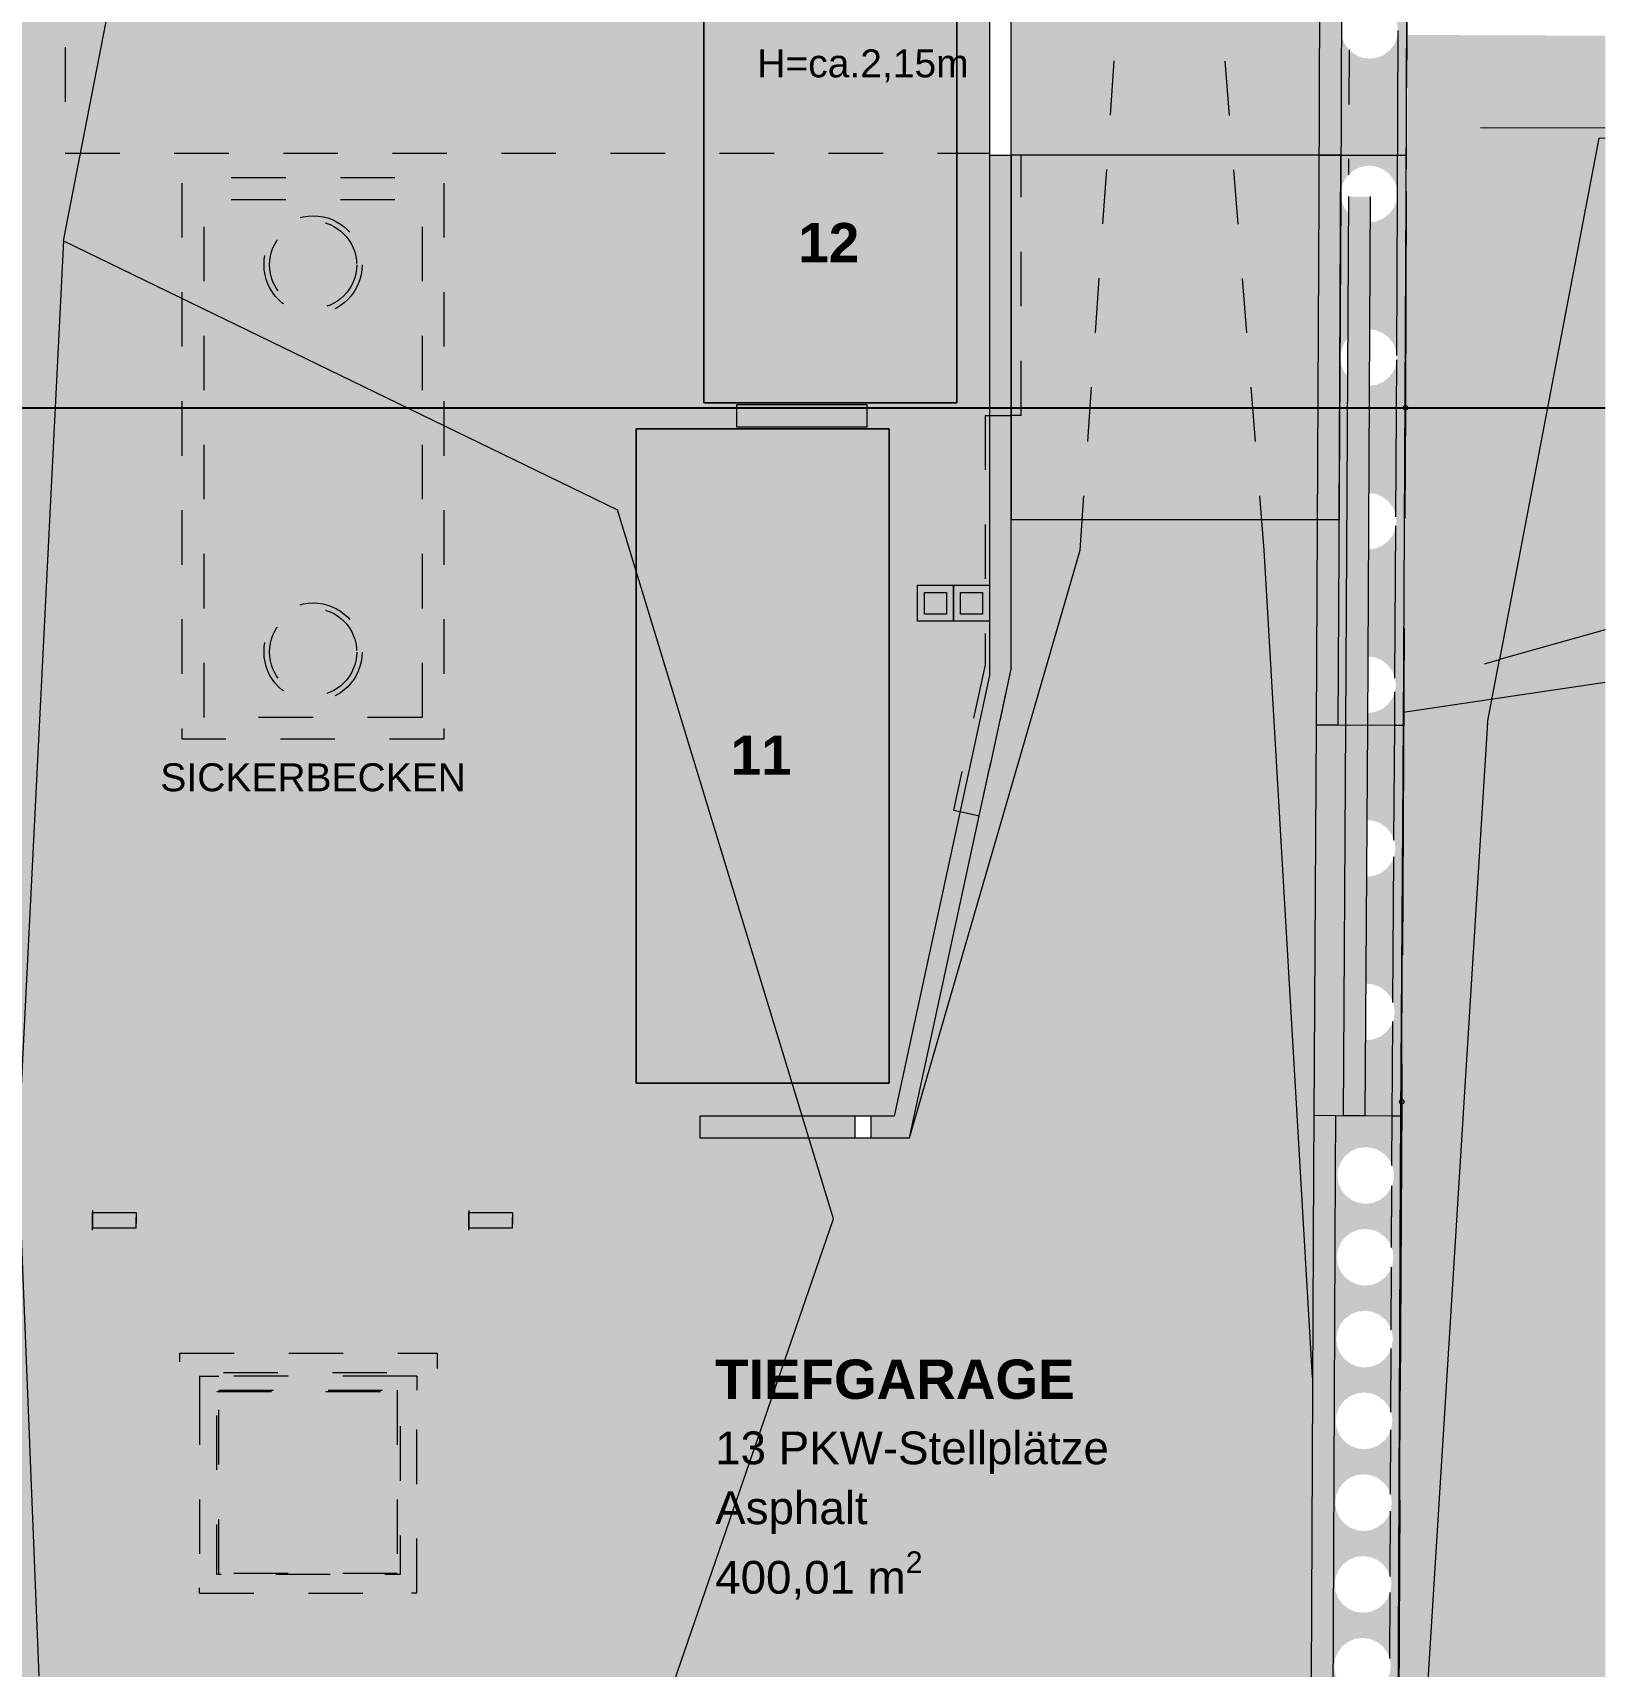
# Model space of a CAD drawing. Header units: metres. Extents: x -14 to 130, y -38 to 4.
# Drawn here: x 70.3 to 84.72, y -29.18 to -14.2 of the extents above; entities that cross this region are included whole.
import ezdxf

# ---------------------------------------------------------------- set-up
doc = ezdxf.new("R2010")
doc.units = ezdxf.units.M
doc.header["$MEASUREMENT"] = 0
doc.set_wipeout_variables(frame=1)
for name, pattern in [('Punkt 1_1', [0.075, 0.025, -0.05]), ('Strichliert_1_-1', [2, 1, -1]), ('Strichlinie weit', [0.004, 0.003, -0.001]), ('Untersicht', [0.001, 0.0005, -0.0005]), ('Wipeout_Contour', [1, 0, -1])]:
    doc.linetypes.add(name, pattern=pattern)
for name, color, linetype in [('-1._Keller PP Icon_1_0', 7, 'Continuous'), ('-1._Keller PP Icon_1_110 Wand Aussen', 7, 'Continuous'), ('-1._Keller PP Icon_1_111 Wand Aussen - Bohrpfahlwand 53', 7, 'Continuous'), ('-1._Keller PP Icon_1_111 Wand Aussen - Bohrpfahlwand 80', 7, 'Continuous'), ('-1._Keller PP Icon_1_120 Wand Innen tragend', 7, 'Continuous'), ('-1._Keller PP Icon_1_150 Stütze', 7, 'Continuous'), ('-1._Keller PP Icon_1_430 Aufzug', 7, 'Continuous'), ('-1._Keller PP Icon_1_710 Gelände', 7, 'Continuous'), ('-1._Keller PP Icon_1_725 Nachbarbebauung', 7, 'Continuous'), ('-1._Keller PP Icon_1_810 Raum', 7, 'Continuous'), ('-1._Keller PP Icon_1_815 Raumbegrenzung', 7, 'Continuous'), ('-1._Keller PP Icon_1_840 Baulinien', 7, 'Continuous'), ('-1._Keller PP Icon_1_905 VP Beschriftung Übersicht.Übersicht', 7, 'Continuous'), ('-1._Keller PP Icon_1_925 Vorentwurf Beschriftung', 7, 'Continuous'), ('-1._Keller PP Icon_1_Neubau_840 Baulinien', 7, 'Continuous')]:
    doc.layers.add(name, color=color, linetype=linetype)
doc.styles.add('ERSTELLTER_STIL_10', font='arial.ttf')
doc.styles.add('ERSTELLTER_STIL_7', font='arial.ttf')

msp = doc.modelspace()

# ---------------------------------------------------------------- wipeouts: each hides what was drawn before it
at = {"color": 254, "linetype": 'Wipeout_Contour', "lineweight": 0, "ltscale": 308.749813}
msp.add_wipeout([(60.344, 3.424), (60.344, -37.114), (84.724, -37.114), (84.724, 3.424)], dxfattribs=at).dxf.layer = '-1._Keller PP Icon_1_0'

# ---------------------------------------------------------------- next in the draw order: hatches: boundary and pattern name
at = {"layer": '-1._Keller PP Icon_1_111 Wand Aussen - Bohrpfahlwand 53', "linetype": 'Continuous', "lineweight": 0, "true_color": 0x000000}
for points in [[(82.567, -15.936), (82.562, -16.918), (82.621, -16.926), (82.684, -16.952), (82.737, -16.993), (82.779, -17.047), (82.805, -17.11), (82.811, -17.157), (82.818, -15.702), (82.815, -15.702), (82.81, -15.745), (82.784, -15.807), (82.742, -15.861), (82.689, -15.902), (82.626, -15.928)], [(82.559, -17.436), (82.554, -18.418), (82.616, -18.426), (82.679, -18.452), (82.732, -18.493), (82.774, -18.547), (82.8, -18.61), (82.803, -18.637), (82.811, -17.199), (82.805, -17.245), (82.779, -17.307), (82.737, -17.361), (82.684, -17.402), (82.621, -17.428)], [(82.552, -18.937), (82.547, -19.918), (82.611, -19.926), (82.674, -19.952), (82.727, -19.993), (82.769, -20.047), (82.795, -20.11), (82.795, -20.116), (82.803, -18.721), (82.8, -18.745), (82.774, -18.807), (82.732, -18.861), (82.679, -18.902), (82.616, -18.928)]]:
    msp.add_hatch(color=18, dxfattribs=at).paths.add_polyline_path(points)
at = {"layer": '-1._Keller PP Icon_1_111 Wand Aussen - Bohrpfahlwand 80', "linetype": 'Continuous', "lineweight": 0, "true_color": 0x000000}
for points in [[(82.123, -8.443), (82.098, -15.699), (82.298, -15.7), (82.323, -8.443)], [(82.898, -15.703), (82.923, -8.445), (82.843, -8.445), (82.818, -15.702)], [(82.047, -24.623), (82.013, -32.614), (82.213, -32.615), (82.247, -24.624)], [(82.213, -32.615), (82.733, -32.617), (82.735, -32.206), (82.73, -32.244), (82.704, -32.307), (82.662, -32.361), (82.608, -32.402), (82.546, -32.428), (82.478, -32.437), (82.411, -32.428), (82.348, -32.402), (82.295, -32.361), (82.253, -32.307), (82.227, -32.244), (82.218, -32.177), (82.227, -32.11), (82.253, -32.047), (82.295, -31.993), (82.348, -31.952), (82.411, -31.926), (82.478, -31.917), (82.546, -31.926), (82.608, -31.952), (82.662, -31.993), (82.704, -32.047), (82.73, -32.11), (82.735, -32.15), (82.738, -31.469), (82.734, -31.494), (82.708, -31.557), (82.667, -31.611), (82.613, -31.652), (82.551, -31.678), (82.483, -31.687), (82.416, -31.678), (82.353, -31.652), (82.299, -31.611), (82.258, -31.557), (82.232, -31.494), (82.223, -31.427), (82.232, -31.36), (82.258, -31.297), (82.299, -31.243), (82.353, -31.202), (82.416, -31.176), (82.483, -31.167), (82.551, -31.176), (82.613, -31.202), (82.667, -31.243), (82.708, -31.297), (82.734, -31.36), (82.738, -31.388), (82.741, -30.732), (82.739, -30.744), (82.713, -30.807), (82.672, -30.861), (82.618, -30.902), (82.555, -30.928), (82.488, -30.937), (82.421, -30.928), (82.358, -30.902), (82.304, -30.861), (82.263, -30.807), (82.237, -30.744), (82.228, -30.677), (82.237, -30.61), (82.263, -30.547), (82.304, -30.493), (82.358, -30.452), (82.421, -30.426), (82.488, -30.417), (82.555, -30.426), (82.618, -30.452), (82.672, -30.493), (82.713, -30.547), (82.739, -30.61), (82.741, -30.626), (82.744, -29.994), (82.718, -30.057), (82.677, -30.111), (82.623, -30.152), (82.56, -30.178), (82.493, -30.187), (82.426, -30.178), (82.363, -30.152), (82.309, -30.111), (82.268, -30.057), (82.242, -29.994), (82.233, -29.927), (82.242, -29.86), (82.268, -29.797), (82.309, -29.743), (82.363, -29.702), (82.426, -29.676), (82.493, -29.667), (82.56, -29.676), (82.623, -29.702), (82.677, -29.743), (82.718, -29.797), (82.744, -29.86), (82.745, -29.864), (82.747, -29.248), (82.723, -29.307), (82.682, -29.361), (82.628, -29.402), (82.565, -29.428), (82.498, -29.437), (82.43, -29.428), (82.368, -29.402), (82.314, -29.361), (82.273, -29.307), (82.247, -29.244), (82.238, -29.177), (82.247, -29.11), (82.273, -29.047), (82.314, -28.993), (82.368, -28.952), (82.43, -28.926), (82.498, -28.917), (82.565, -28.926), (82.628, -28.952), (82.682, -28.993), (82.723, -29.047), (82.748, -29.107), (82.75, -28.502), (82.728, -28.557), (82.686, -28.611), (82.633, -28.652), (82.57, -28.678), (82.503, -28.687), (82.435, -28.678), (82.373, -28.652), (82.319, -28.611), (82.277, -28.557), (82.251, -28.494), (82.243, -28.427), (82.251, -28.36), (82.277, -28.297), (82.319, -28.243), (82.373, -28.202), (82.435, -28.176), (82.503, -28.167), (82.57, -28.176), (82.633, -28.202), (82.686, -28.243), (82.728, -28.297), (82.751, -28.353), (82.754, -27.756), (82.733, -27.807), (82.691, -27.861), (82.637, -27.902), (82.575, -27.928), (82.507, -27.937), (82.44, -27.928), (82.377, -27.902), (82.324, -27.861), (82.282, -27.807), (82.256, -27.744), (82.247, -27.677), (82.256, -27.61), (82.282, -27.547), (82.324, -27.493), (82.377, -27.452), (82.44, -27.426), (82.507, -27.417), (82.575, -27.426), (82.637, -27.452), (82.691, -27.493), (82.733, -27.547), (82.754, -27.599), (82.757, -27.01), (82.737, -27.057), (82.696, -27.111), (82.642, -27.152), (82.58, -27.178), (82.512, -27.187), (82.445, -27.178), (82.382, -27.152), (82.328, -27.111), (82.287, -27.057), (82.261, -26.994), (82.252, -26.927), (82.261, -26.86), (82.287, -26.797), (82.328, -26.743), (82.382, -26.702), (82.445, -26.676), (82.512, -26.667), (82.58, -26.676), (82.642, -26.702), (82.696, -26.743), (82.737, -26.797), (82.757, -26.846), (82.76, -26.264), (82.742, -26.307), (82.701, -26.361), (82.647, -26.402), (82.584, -26.428), (82.517, -26.437), (82.45, -26.428), (82.387, -26.402), (82.333, -26.361), (82.292, -26.307), (82.266, -26.244), (82.257, -26.177), (82.266, -26.11), (82.292, -26.047), (82.333, -25.993), (82.387, -25.952), (82.45, -25.926), (82.517, -25.917), (82.584, -25.926), (82.647, -25.952), (82.701, -25.993), (82.742, -26.047), (82.761, -26.092), (82.763, -25.518), (82.747, -25.557), (82.706, -25.611), (82.652, -25.652), (82.589, -25.678), (82.522, -25.687), (82.455, -25.678), (82.392, -25.652), (82.338, -25.611), (82.297, -25.557), (82.271, -25.494), (82.262, -25.427), (82.271, -25.36), (82.297, -25.297), (82.338, -25.243), (82.392, -25.202), (82.455, -25.176), (82.522, -25.167), (82.589, -25.176), (82.652, -25.202), (82.706, -25.243), (82.747, -25.297), (82.764, -25.338), (82.766, -24.772), (82.752, -24.807), (82.711, -24.861), (82.657, -24.902), (82.594, -24.928), (82.527, -24.937), (82.46, -24.928), (82.397, -24.902), (82.343, -24.861), (82.302, -24.807), (82.276, -24.744), (82.267, -24.677), (82.274, -24.624), (82.247, -24.624)], [(82.733, -32.617), (82.813, -32.617), (82.847, -24.627), (82.78, -24.627), (82.787, -24.677), (82.778, -24.744), (82.766, -24.772), (82.764, -25.338), (82.773, -25.36), (82.782, -25.427), (82.773, -25.494), (82.763, -25.518), (82.761, -26.092), (82.768, -26.11), (82.777, -26.177), (82.768, -26.244), (82.76, -26.264), (82.757, -26.846), (82.763, -26.86), (82.772, -26.927), (82.763, -26.994), (82.757, -27.01), (82.754, -27.599), (82.759, -27.61), (82.767, -27.677), (82.759, -27.744), (82.754, -27.756), (82.751, -28.353), (82.754, -28.36), (82.763, -28.427), (82.754, -28.494), (82.75, -28.502), (82.748, -29.107), (82.749, -29.11), (82.758, -29.177), (82.749, -29.244), (82.747, -29.248), (82.745, -29.864), (82.753, -29.927), (82.744, -29.994), (82.741, -30.626), (82.748, -30.677), (82.741, -30.732), (82.738, -31.388), (82.743, -31.427), (82.738, -31.469), (82.735, -32.15), (82.738, -32.177), (82.735, -32.206)]]:
    msp.add_hatch(color=18, dxfattribs=at).paths.add_polyline_path(points)
h = msp.add_hatch(color=18, dxfattribs=at)
h.paths.add_polyline_path([(82.298, -15.7), (82.302, -15.7), (82.299, -15.677), (82.307, -15.61), (82.333, -15.547), (82.375, -15.493), (82.429, -15.452), (82.491, -15.426), (82.559, -15.417), (82.626, -15.426), (82.689, -15.452), (82.742, -15.493), (82.784, -15.547), (82.81, -15.61), (82.819, -15.677), (82.815, -15.702), (82.818, -15.702), (82.843, -8.445), (82.323, -8.443)])
h.paths.add_polyline_path([(82.312, -14.245), (82.304, -14.177), (82.312, -14.11), (82.338, -14.047), (82.38, -13.993), (82.434, -13.952), (82.496, -13.926), (82.564, -13.917), (82.631, -13.926), (82.694, -13.952), (82.747, -13.993), (82.789, -14.047), (82.815, -14.11), (82.824, -14.177), (82.815, -14.245), (82.789, -14.307), (82.747, -14.361), (82.694, -14.402), (82.631, -14.428), (82.564, -14.437), (82.496, -14.428), (82.434, -14.402), (82.38, -14.361), (82.338, -14.307)], flags=0)
h.paths.add_polyline_path([(82.309, -12.677), (82.317, -12.61), (82.343, -12.547), (82.385, -12.493), (82.439, -12.452), (82.501, -12.426), (82.569, -12.417), (82.636, -12.426), (82.699, -12.452), (82.752, -12.493), (82.794, -12.547), (82.82, -12.61), (82.829, -12.677), (82.82, -12.745), (82.794, -12.807), (82.752, -12.861), (82.699, -12.902), (82.636, -12.928), (82.569, -12.937), (82.501, -12.928), (82.439, -12.902), (82.385, -12.861), (82.343, -12.807), (82.317, -12.745)], flags=0)
h.paths.add_polyline_path([(82.314, -11.177), (82.322, -11.11), (82.348, -11.047), (82.39, -10.993), (82.444, -10.952), (82.506, -10.926), (82.574, -10.917), (82.641, -10.926), (82.704, -10.952), (82.757, -10.993), (82.799, -11.047), (82.825, -11.11), (82.834, -11.177), (82.825, -11.245), (82.799, -11.307), (82.757, -11.361), (82.704, -11.402), (82.641, -11.428), (82.574, -11.437), (82.506, -11.428), (82.444, -11.402), (82.39, -11.361), (82.348, -11.307), (82.322, -11.245)], flags=0)
h.paths.add_polyline_path([(82.319, -9.677), (82.327, -9.61), (82.353, -9.547), (82.395, -9.493), (82.449, -9.452), (82.511, -9.426), (82.579, -9.417), (82.646, -9.426), (82.709, -9.452), (82.762, -9.493), (82.804, -9.547), (82.83, -9.61), (82.839, -9.677), (82.83, -9.745), (82.804, -9.807), (82.762, -9.861), (82.709, -9.902), (82.646, -9.928), (82.579, -9.937), (82.511, -9.928), (82.449, -9.902), (82.395, -9.861), (82.353, -9.807), (82.327, -9.745)], flags=0)
at = {"layer": '-1._Keller PP Icon_1_120 Wand Innen tragend', "linetype": 'Continuous', "lineweight": 0, "true_color": 0x000000}
for points in [[(79.077, -17.327), (79.277, -17.327), (79.277, -15.322), (79.077, -15.322)], [(79.277, -19.169), (79.277, -17.327), (79.077, -17.327), (79.077, -20.092)], [(79.277, -19.169), (79.077, -20.092), (79.277, -20.019)], [(79.077, -20.092), (79.077, -20.943), (79.277, -20.019)], [(78.386, -24.132), (79.077, -20.943), (79.077, -20.092), (78.202, -24.132)], [(76.422, -24.332), (76.562, -24.332), (76.562, -24.132), (76.422, -24.132)], [(77.762, -24.132), (77.762, -24.332), (77.842, -24.332), (77.842, -24.132)], [(77.992, -24.132), (77.992, -24.332), (78.159, -24.332), (78.202, -24.132)], [(78.202, -24.132), (78.159, -24.332), (78.343, -24.332)], [(78.202, -24.132), (78.343, -24.332), (78.386, -24.132)]]:
    msp.add_hatch(color=18, dxfattribs=at).paths.add_polyline_path(points)
at = {"layer": '-1._Keller PP Icon_1_150 Stütze', "linetype": 'Continuous', "lineweight": 0, "true_color": 0x000000}
for points in [[(76.757, -17.812), (77.957, -17.812), (77.957, -17.612), (76.757, -17.612)], [(76.562, -24.332), (77.762, -24.332), (77.762, -24.132), (76.562, -24.132)]]:
    msp.add_hatch(color=18, dxfattribs=at).paths.add_polyline_path(points)
at = {"layer": '-1._Keller PP Icon_1_710 Gelände', "linetype": 'Continuous', "lineweight": 13, "true_color": 0xb4b4b4}
msp.add_hatch(color=253, dxfattribs=at).paths.add_polyline_path([(82.914, -14.219), (82.871, -20.637), (84.724, -20.361), (84.724, -14.226)])
at = {"layer": '-1._Keller PP Icon_1_810 Raum', "linetype": 'Continuous', "lineweight": 0, "true_color": 0x3f3f3f}
for points in [[(82.1, -15.322), (82.121, -8.862), (79.277, -8.862), (79.277, -15.322)], [(82.3, -15.322), (79.277, -15.322), (79.277, -18.662), (82.285, -18.662)]]:
    msp.add_hatch(color=250, dxfattribs=at).paths.add_polyline_path(points)
at = {"layer": '-1._Keller PP Icon_1_810 Raum', "linetype": 'Continuous', "lineweight": 13, "true_color": 0xd9d8c9}
for points in [[(76.457, -11.592), (76.457, -17.592), (78.777, -17.592), (78.777, -11.592)], [(75.837, -17.832), (75.837, -23.832), (78.157, -23.832), (78.157, -17.832)]]:
    msp.add_hatch(color=254, dxfattribs=at).paths.add_polyline_path(points)
at = {"layer": '-1._Keller PP Icon_1_905 VP Beschriftung Übersicht.Übersicht', "linetype": 'Continuous', "lineweight": 0, "true_color": 0x000000}
for points in [[(78.417, -19.265), (78.417, -19.595), (78.747, -19.595), (78.747, -19.265)], [(78.747, -19.265), (78.747, -19.595), (79.077, -19.595), (79.077, -19.265)]]:
    msp.add_hatch(color=18, dxfattribs=at).paths.add_polyline_path(points)
at = {"layer": '-1._Keller PP Icon_1_905 VP Beschriftung Übersicht.Übersicht', "linetype": 'Continuous', "lineweight": 0, "true_color": 0xffffff}
for points in [[(78.682, -19.53), (78.682, -19.33), (78.482, -19.33), (78.482, -19.53)], [(79.012, -19.53), (79.012, -19.33), (78.812, -19.33), (78.812, -19.53)]]:
    msp.add_hatch(color=7, dxfattribs=at).paths.add_polyline_path(points)

# ---------------------------------------------------------------- next in the draw order: linework, layer by layer
at = {"layer": '-1._Keller PP Icon_1_110 Wand Aussen', "color": 7, "linetype": 'Continuous', "lineweight": 13, "ltscale": 1000}
msp.add_line((82.1, -15.322), (82.9, -15.322), dxfattribs=at)
at = {"layer": '-1._Keller PP Icon_1_110 Wand Aussen', "color": 7, "linetype": 'Untersicht', "lineweight": 13, "ltscale": 1000, "flags": 128}
for points in [[(79.282, -15.322), (79.277, -15.322)], [(79.277, -15.322), (79.277, -17.707)], [(79.362, -15.322), (79.282, -15.322)], [(79.367, -15.322), (79.362, -15.322)], [(79.367, -17.707), (79.367, -15.322)], [(79.037, -17.707), (79.037, -19.994)], [(79.037, -17.707), (79.042, -17.707)], [(79.042, -17.707), (79.092, -17.707)], [(79.092, -17.707), (79.097, -17.707)], [(79.097, -17.707), (79.277, -17.707)], [(79.277, -20.019), (79.277, -17.707)], [(79.282, -17.707), (79.277, -17.707)], [(79.362, -17.707), (79.282, -17.707)], [(79.367, -17.707), (79.362, -17.707)], [(79.037, -19.994), (78.748, -21.327)], [(79.277, -20.019), (79.097, -20.85)], [(78.983, -21.378), (79.097, -20.85)], [(78.748, -21.327), (78.753, -21.328)], [(78.753, -21.328), (78.802, -21.339)], [(78.802, -21.339), (78.807, -21.34)], [(78.807, -21.34), (78.983, -21.378)]]:
    msp.add_lwpolyline(points, dxfattribs=at)
at = {"layer": '-1._Keller PP Icon_1_111 Wand Aussen - Bohrpfahlwand 53', "color": 7, "linetype": 'Continuous', "lineweight": 18, "ltscale": 1000}
for p, q in [((82.811, -17.157), (82.818, -15.702)), ((82.803, -18.637), (82.811, -17.199)), ((82.795, -20.116), (82.803, -18.721))]:
    msp.add_line(p, q, dxfattribs=at)
at = {"layer": '-1._Keller PP Icon_1_111 Wand Aussen - Bohrpfahlwand 53', "color": 7, "linetype": 'Untersicht', "lineweight": 13, "ltscale": 1000, "flags": 128}
for points in [[(82.898, -15.703), (82.938, -8.133)], [(82.375, -14.356), (82.369, -15.5)]]:
    msp.add_lwpolyline(points, dxfattribs=at)
at = {"layer": '-1._Keller PP Icon_1_111 Wand Aussen - Bohrpfahlwand 80', "color": 7, "linetype": 'Continuous', "lineweight": 18, "ltscale": 1000}
for p, q in [((82.323, -8.443), (82.298, -15.7)), ((82.247, -24.624), (82.213, -32.615))]:
    msp.add_line(p, q, dxfattribs=at)
at = {"layer": '-1._Keller PP Icon_1_111 Wand Aussen - Bohrpfahlwand 80', "color": 7, "linetype": 'Continuous', "lineweight": 13, "ltscale": 1000}
for p, q in [((82.818, -15.702), (82.824, -14.177)), ((82.811, -17.157), (82.818, -15.702)), ((82.803, -18.637), (82.811, -17.199)), ((82.795, -20.116), (82.803, -18.721)), ((82.764, -25.338), (82.766, -24.772)), ((82.761, -26.092), (82.763, -25.518)), ((82.757, -26.846), (82.76, -26.264)), ((82.754, -27.599), (82.757, -27.01)), ((82.751, -28.353), (82.754, -27.756)), ((82.748, -29.107), (82.75, -28.502))]:
    msp.add_line(p, q, dxfattribs=at)
at = {"layer": '-1._Keller PP Icon_1_111 Wand Aussen - Bohrpfahlwand 80', "color": 7, "linetype": 'Continuous', "lineweight": 18, "ltscale": 1000, "flags": 128}
for points in [[(82.123, -8.443), (82.098, -15.699)], [(82.047, -24.623), (82.013, -32.614)]]:
    msp.add_lwpolyline(points, dxfattribs=at)
at = {"layer": '-1._Keller PP Icon_1_111 Wand Aussen - Bohrpfahlwand 80', "color": 7, "linetype": 'Continuous', "lineweight": 13, "ltscale": 1000, "flags": 128}
for points in [[(82.898, -15.703), (82.923, -8.445)], [(82.813, -32.617), (82.847, -24.627)]]:
    msp.add_lwpolyline(points, dxfattribs=at)
at = {"layer": '-1._Keller PP Icon_1_120 Wand Innen tragend', "color": 154, "linetype": 'Continuous', "lineweight": 13, "ltscale": 1000, "true_color": 0x004e91, "flags": 128}
for points in [[(79.077, -13.412), (79.077, -15.322)], [(79.277, -15.322), (79.277, -13.412)], [(77.992, -24.132), (77.842, -24.132)], [(77.842, -24.332), (77.992, -24.332)]]:
    msp.add_lwpolyline(points, dxfattribs=at)
at = {"layer": '-1._Keller PP Icon_1_120 Wand Innen tragend', "color": 7, "linetype": 'Continuous', "lineweight": 18, "ltscale": 1000, "flags": 128}
for points in [[(79.077, -15.322), (79.077, -17.327)], [(79.077, -15.322), (79.277, -15.322)], [(79.277, -17.327), (79.277, -15.322)], [(79.077, -17.327), (79.077, -20.092)], [(79.277, -20.019), (79.277, -17.327)], [(79.277, -20.019), (79.077, -20.943)], [(79.077, -20.092), (78.202, -24.132)], [(78.386, -24.132), (79.077, -20.943)], [(76.562, -24.132), (76.422, -24.132)], [(76.422, -24.132), (76.422, -24.332)], [(77.842, -24.132), (77.762, -24.132)], [(77.842, -24.132), (77.842, -24.332)], [(78.202, -24.132), (77.992, -24.132)], [(77.992, -24.332), (77.992, -24.132)], [(78.343, -24.332), (78.386, -24.132)], [(76.422, -24.332), (76.562, -24.332)], [(77.762, -24.332), (77.842, -24.332)], [(77.992, -24.332), (78.343, -24.332)]]:
    msp.add_lwpolyline(points, dxfattribs=at)
at = {"layer": '-1._Keller PP Icon_1_150 Stütze', "color": 7, "linetype": 'Continuous', "lineweight": 18, "ltscale": 1000, "flags": 128}
msp.add_lwpolyline([(76.757, -17.812), (77.957, -17.812), (77.957, -17.612), (76.757, -17.612)], close=True, dxfattribs=at)
for points in [[(77.762, -24.132), (76.562, -24.132)], [(76.562, -24.332), (77.762, -24.332)]]:
    msp.add_lwpolyline(points, dxfattribs=at)
at = {"layer": '-1._Keller PP Icon_1_150 Stütze', "color": 7, "linetype": 'Untersicht', "lineweight": 13, "ltscale": 1000, "flags": 128}
for points in [[(70.852, -25.157), (71.252, -25.157), (71.252, -24.977), (70.852, -24.977)], [(74.302, -25.157), (74.702, -25.157), (74.702, -24.977), (74.302, -24.977)]]:
    msp.add_lwpolyline(points, close=True, dxfattribs=at)
at = {"layer": '-1._Keller PP Icon_1_430 Aufzug', "color": 7, "linetype": 'Untersicht', "lineweight": 13, "ltscale": 1000, "flags": 128}
for points in [[(71.832, -26.517), (71.882, -26.517)], [(71.832, -26.517), (71.832, -26.647)], [(71.832, -26.647), (71.832, -28.457)], [(71.882, -26.517), (72.012, -26.517)], [(73.647, -26.517), (72.012, -26.517)], [(72.012, -28.327), (72.012, -26.647)], [(72.012, -26.647), (73.647, -26.647)], [(73.777, -26.517), (73.647, -26.517)], [(73.647, -26.647), (73.647, -28.327)], [(73.827, -26.517), (73.777, -26.517)], [(73.827, -26.517), (73.827, -26.647)], [(73.827, -28.507), (73.827, -26.647)], [(71.832, -28.507), (71.832, -28.457)], [(73.647, -28.327), (72.012, -28.327)], [(71.832, -28.507), (73.777, -28.507)], [(73.827, -28.507), (73.777, -28.507)]]:
    msp.add_lwpolyline(points, dxfattribs=at)
at = {"layer": '-1._Keller PP Icon_1_710 Gelände', "color": 83, "linetype": 'Continuous', "lineweight": 13, "ltscale": 1000, "true_color": 0x89cd89}
for p, q in [((70.586, -16.108), (73.205, -2.638)), ((84.724, -15.074), (83.581, -15.07)), ((84.666, -15.166), (83.753, -19.947)), ((84.666, -15.166), (84.724, -15.163)), ((70.586, -16.108), (70.167, -24.469)), ((70.586, -16.108), (75.667, -18.573)), ((77.647, -25.076), (75.667, -18.573)), ((84.724, -19.674), (83.753, -19.947)), ((83.617, -19.986), (83.753, -19.947)), ((83.643, -20.522), (83.753, -19.947)), ((70.167, -24.469), (70.359, -29.267)), ((75.749, -30.586), (77.647, -25.076))]:
    msp.add_line(p, q, dxfattribs=at)
at = {"layer": '-1._Keller PP Icon_1_810 Raum', "color": 5, "linetype": 'Continuous', "lineweight": 0, "ltscale": 1000, "flags": 128}
for points in [[(76.457, -11.592), (76.457, -17.592), (78.777, -17.592), (78.777, -11.592)], [(75.837, -17.832), (75.837, -23.832), (78.157, -23.832), (78.157, -17.832)]]:
    msp.add_lwpolyline(points, close=True, dxfattribs=at)
at = {"layer": '-1._Keller PP Icon_1_815 Raumbegrenzung', "color": 5, "linetype": 'Continuous', "lineweight": 0, "ltscale": 1000, "flags": 128}
for points in [[(76.457, -17.592), (76.457, -11.592), (78.777, -11.592), (78.777, -17.592)], [(75.837, -23.832), (75.837, -17.832), (78.157, -17.832), (78.157, -23.832)]]:
    msp.add_lwpolyline(points, close=True, dxfattribs=at)
at = {"layer": '-1._Keller PP Icon_1_815 Raumbegrenzung', "color": 8, "linetype": 'Strichliert_1_-1', "lineweight": 13, "ltscale": 1000, "flags": 128}
msp.add_lwpolyline([(79.277, -18.662), (82.285, -18.662), (82.3, -15.322), (79.277, -15.322)], close=True, dxfattribs=at)
at = {"layer": '-1._Keller PP Icon_1_840 Baulinien', "color": 254, "linetype": 'Continuous', "lineweight": 13, "ltscale": 1000, "true_color": 0xe3e3e3}
msp.add_circle((82.892, -17.638), 0.02, dxfattribs=at)
at = {"layer": '-1._Keller PP Icon_1_905 VP Beschriftung Übersicht.Übersicht', "color": 7, "linetype": 'Untersicht', "lineweight": 13, "ltscale": 1000}
for p, q in [((79.909, -18.944), (80.697, -7.637)), ((81.596, -18.944), (80.697, -7.637)), ((70.602, -12.332), (70.602, -15.302)), ((70.602, -15.302), (79.077, -15.302))]:
    msp.add_line(p, q, dxfattribs=at)
at = {"layer": '-1._Keller PP Icon_1_905 VP Beschriftung Übersicht.Übersicht', "color": 7, "linetype": 'Continuous', "lineweight": 13, "ltscale": 1000}
msp.add_line((78.343, -24.332), (79.909, -18.944), dxfattribs=at)
at = {"layer": '-1._Keller PP Icon_1_905 VP Beschriftung Übersicht.Übersicht', "color": 7, "linetype": 'Untersicht', "lineweight": 13, "ltscale": 1000, "flags": 128}
for points in [[(74.075, -20.677), (71.675, -20.677), (71.675, -15.527), (74.075, -15.527)], [(73.875, -20.477), (71.875, -20.477), (71.875, -15.727), (73.875, -15.727)], [(70.852, -25.017), (71.252, -25.017), (71.252, -25.197), (70.852, -25.197)], [(74.302, -25.017), (74.702, -25.017), (74.702, -25.197), (74.302, -25.197)], [(71.652, -26.307), (74.012, -26.307), (74.012, -26.487), (71.652, -26.487)], [(71.992, -26.657), (73.672, -26.657), (73.672, -28.337), (71.992, -28.337)]]:
    msp.add_lwpolyline(points, close=True, dxfattribs=at)
at = {"layer": '-1._Keller PP Icon_1_905 VP Beschriftung Übersicht.Übersicht', "color": 7, "linetype": 'Continuous', "lineweight": 13, "ltscale": 1000, "flags": 128}
for points in [[(78.417, -19.265), (78.747, -19.265), (78.747, -19.595), (78.417, -19.595)], [(78.747, -19.265), (79.077, -19.265), (79.077, -19.595), (78.747, -19.595)], [(78.682, -19.53), (78.482, -19.53), (78.482, -19.33), (78.682, -19.33)], [(79.012, -19.53), (78.812, -19.53), (78.812, -19.33), (79.012, -19.33)]]:
    msp.add_lwpolyline(points, close=True, dxfattribs=at)
at = {"layer": '-1._Keller PP Icon_1_905 VP Beschriftung Übersicht.Übersicht', "color": 7, "linetype": 'Untersicht', "lineweight": 13, "ltscale": 1000}
for centre, radius in [((72.875, -16.327), 0.45), ((72.875, -16.327), 0.4), ((72.875, -19.877), 0.45), ((72.875, -19.877), 0.4)]:
    msp.add_circle(centre, radius, dxfattribs=at)
at = {"layer": '-1._Keller PP Icon_1_Neubau_840 Baulinien', "color": 1, "linetype": 'Punkt 1_1', "lineweight": 25, "ltscale": 1000, "true_color": 0xfb0106, "flags": 128}
msp.add_lwpolyline([(60.344, -17.617), (63.957, -17.637), (82.945, -17.638), (84.724, -17.639)], dxfattribs=at)

# ---------------------------------------------------------------- next in the draw order: texts
at = {"layer": '-1._Keller PP Icon_1_905 VP Beschriftung Übersicht.Übersicht', "color": 7, "linetype": 'Continuous', "lineweight": 13, "char_height": 0.256, "style": 'ERSTELLTER_STIL_7'}
for s, insert, attachment_point in [('\\A1;{\\pqc;\\fHelvetica|b0|i0|c0|p0;\\W1.000000;H=\\fHelvetica|b0|i0|c0|p0;\\W1.000000;ca.\\fHelvetica|b0|i0|c0|p0;\\W1.000000;2,\\fHelvetica|b0|i0|c0|p0;\\W1.000000;15\\fHelvetica|b0|i0|c0|p0;\\W1.000000;m}', (77.917, -14.503), 5), ('\\A1;{\\pqc;\\fHelvetica|b0|i0|c0|p0;\\W1.000000;SICKERBECKEN}', (72.875, -20.898), 2)]:
    msp.add_mtext(s, dxfattribs=dict(at, insert=insert, attachment_point=attachment_point))
at = {"layer": '-1._Keller PP Icon_1_925 Vorentwurf Beschriftung', "color": 7, "linetype": 'Continuous', "lineweight": 13, "char_height": 0.36, "attachment_point": 7, "style": 'ERSTELLTER_STIL_10'}
for s, insert in [('\\A1;{\\pql;\\fHelvetica|b1|i0|c0|p0;\\W1.000000;12}', (77.324, -16.303)), ('\\A1;{\\pql;\\fHelvetica|b1|i0|c0|p0;\\W1.000000;11}', (76.704, -21.003))]:
    msp.add_mtext(s, dxfattribs=dict(at, insert=insert))
at = {"layer": '-1._Keller PP Icon_1_925 Vorentwurf Beschriftung', "color": 7, "linetype": 'Continuous', "lineweight": 13, "insert": (76.562, -28.599), "char_height": 0.36, "attachment_point": 7, "line_spacing_factor": 1.098906, "style": 'ERSTELLTER_STIL_10'}
msp.add_mtext('\\A1;{\\pql;\\fHelvetica|b1|i0|c0|p0;\\W1.000000;TIEFGARAGE\\P\\pql;\\fHelvetica|b0|i0|c0|p0;\\H0.833333x;\\W1.000000;13 PKW-Stellplätze\\P\\pql;\\fHelvetica|b0|i0|c0|p0;\\W1.000000;Asphalt\\P\\pql;\\fHelvetica|b0|i0|c0|p0;\\W1.000000;400,01\\fHelvetica|b0|i0|c0|p0;\\W1.000000; m\\fHelvetica|b0|i0|c0|p0;\\W1.000000;\\A1{\\H.66x;\\S2^  ;}}', dxfattribs=at)

# ---------------------------------------------------------------- next in the draw order: wipeouts: each hides what was drawn before it
at = {"color": 254, "linetype": 'Wipeout_Contour', "lineweight": 0, "ltscale": 340.662896}
msp.add_wipeout([(82.073, -20.548), (82.05, -24.127), (82.25, -24.129), (82.273, -20.549)], dxfattribs=at).dxf.layer = '-1._Keller PP Icon_1_111 Wand Aussen - Bohrpfahlwand 80'

# ---------------------------------------------------------------- next in the draw order: linework, layer by layer
at = {"layer": '-1._Keller PP Icon_1_111 Wand Aussen - Bohrpfahlwand 80', "color": 7, "linetype": 'Continuous', "lineweight": 18, "ltscale": 1000, "flags": 128}
for points in [[(82.098, -15.699), (82.073, -20.548)], [(82.073, -20.548), (82.05, -24.127)], [(82.05, -24.127), (82.047, -24.623)]]:
    msp.add_lwpolyline(points, dxfattribs=at)
at = {"layer": '-1._Keller PP Icon_1_905 VP Beschriftung Übersicht.Übersicht', "color": 7, "linetype": 'Continuous', "lineweight": 13, "ltscale": 1000}
msp.add_line((82.039, -26.529), (81.596, -18.944), dxfattribs=at)

# ---------------------------------------------------------------- next in the draw order: wipeouts: each hides what was drawn before it
at = {"color": 254, "linetype": 'Wipeout_Contour', "lineweight": 0, "ltscale": 1204.339239}
msp.add_wipeout([(82.77, -24.132), (82.85, -24.132), (82.873, -20.552), (82.793, -20.552), (82.786, -21.602), (82.79, -21.61), (82.799, -21.677), (82.79, -21.744), (82.785, -21.755), (82.777, -23.091), (82.785, -23.11), (82.794, -23.177), (82.785, -23.244), (82.776, -23.266)], dxfattribs=at).dxf.layer = '-1._Keller PP Icon_1_111 Wand Aussen - Bohrpfahlwand 80'

# ---------------------------------------------------------------- next in the draw order: linework, layer by layer
at = {"layer": '-1._Keller PP Icon_1_111 Wand Aussen - Bohrpfahlwand 53', "color": 7, "linetype": 'Continuous', "lineweight": 13, "ltscale": 1000, "flags": 128}
msp.add_lwpolyline([(82.873, -20.552), (82.898, -15.703)], dxfattribs=at)
at = {"layer": '-1._Keller PP Icon_1_111 Wand Aussen - Bohrpfahlwand 80', "color": 7, "linetype": 'Continuous', "lineweight": 13, "ltscale": 1000, "flags": 128}
msp.add_lwpolyline([(82.873, -20.552), (82.898, -15.703)], dxfattribs=at)

# ---------------------------------------------------------------- next in the draw order: wipeouts: each hides what was drawn before it
at = {"color": 254, "linetype": 'Wipeout_Contour', "lineweight": 0, "ltscale": 4276.202589}
msp.add_wipeout([(82.25, -24.129), (82.77, -24.132), (82.776, -23.266), (82.759, -23.307), (82.717, -23.361), (82.664, -23.402), (82.601, -23.428), (82.534, -23.437), (82.466, -23.428), (82.404, -23.402), (82.35, -23.361), (82.308, -23.307), (82.282, -23.244), (82.274, -23.177), (82.282, -23.11), (82.308, -23.047), (82.35, -22.993), (82.404, -22.952), (82.466, -22.926), (82.534, -22.917), (82.601, -22.926), (82.664, -22.952), (82.717, -22.993), (82.759, -23.047), (82.777, -23.091), (82.785, -21.755), (82.764, -21.807), (82.722, -21.861), (82.669, -21.902), (82.606, -21.928), (82.539, -21.937), (82.471, -21.928), (82.409, -21.902), (82.355, -21.861), (82.313, -21.807), (82.287, -21.744), (82.279, -21.677), (82.287, -21.61), (82.313, -21.547), (82.355, -21.493), (82.409, -21.452), (82.471, -21.426), (82.539, -21.417), (82.606, -21.426), (82.669, -21.452), (82.722, -21.493), (82.764, -21.547), (82.786, -21.602), (82.793, -20.552), (82.273, -20.549)], dxfattribs=at).dxf.layer = '-1._Keller PP Icon_1_111 Wand Aussen - Bohrpfahlwand 80'

# ---------------------------------------------------------------- next in the draw order: hatches: boundary and pattern name
at = {"layer": '-1._Keller PP Icon_1_111 Wand Aussen - Bohrpfahlwand 53', "linetype": 'Continuous', "lineweight": 0, "true_color": 0x000000}
for points in [[(82.368, -15.7), (82.343, -20.55), (82.543, -20.551), (82.568, -15.701)], [(82.793, -20.552), (82.873, -20.552), (82.898, -15.703), (82.818, -15.702), (82.811, -17.157), (82.814, -17.177), (82.811, -17.199), (82.803, -18.637), (82.809, -18.677), (82.803, -18.721), (82.795, -20.116), (82.804, -20.177), (82.795, -20.243)], [(82.544, -20.437), (82.543, -20.551), (82.793, -20.552), (82.795, -20.243), (82.769, -20.307), (82.727, -20.361), (82.674, -20.402), (82.611, -20.428)], [(82.343, -20.549), (82.32, -24.129), (82.52, -24.13), (82.543, -20.55)], [(82.538, -21.417), (82.606, -21.426), (82.669, -21.452), (82.722, -21.493), (82.764, -21.547), (82.786, -21.602), (82.793, -20.552), (82.543, -20.55)], [(82.77, -24.132), (82.85, -24.132), (82.873, -20.552), (82.793, -20.552), (82.786, -21.602), (82.79, -21.61), (82.799, -21.677), (82.79, -21.744), (82.785, -21.755), (82.777, -23.091), (82.785, -23.11), (82.794, -23.177), (82.785, -23.244), (82.776, -23.266)], [(82.534, -21.937), (82.528, -22.918), (82.534, -22.917), (82.601, -22.926), (82.664, -22.952), (82.717, -22.993), (82.759, -23.047), (82.777, -23.091), (82.785, -21.755), (82.764, -21.807), (82.722, -21.861), (82.669, -21.902), (82.606, -21.928), (82.539, -21.937)], [(82.525, -23.436), (82.52, -24.13), (82.77, -24.132), (82.776, -23.266), (82.759, -23.307), (82.717, -23.361), (82.664, -23.402), (82.601, -23.428), (82.534, -23.437)]]:
    msp.add_hatch(color=18, dxfattribs=at).paths.add_polyline_path(points)
at = {"layer": '-1._Keller PP Icon_1_111 Wand Aussen - Bohrpfahlwand 80', "linetype": 'Continuous', "lineweight": 0, "true_color": 0x000000}
for points in [[(82.098, -15.699), (82.073, -20.548), (82.273, -20.549), (82.298, -15.7)], [(82.273, -20.549), (82.793, -20.552), (82.795, -20.243), (82.769, -20.307), (82.727, -20.361), (82.674, -20.402), (82.611, -20.428), (82.544, -20.437), (82.476, -20.428), (82.414, -20.402), (82.36, -20.361), (82.318, -20.307), (82.292, -20.244), (82.284, -20.177), (82.292, -20.11), (82.318, -20.047), (82.36, -19.993), (82.414, -19.952), (82.476, -19.926), (82.544, -19.917), (82.611, -19.926), (82.674, -19.952), (82.727, -19.993), (82.769, -20.047), (82.795, -20.11), (82.795, -20.116), (82.803, -18.721), (82.8, -18.745), (82.774, -18.807), (82.732, -18.861), (82.679, -18.902), (82.616, -18.928), (82.549, -18.937), (82.481, -18.928), (82.419, -18.902), (82.365, -18.861), (82.323, -18.807), (82.297, -18.745), (82.289, -18.677), (82.297, -18.61), (82.323, -18.547), (82.365, -18.493), (82.419, -18.452), (82.481, -18.426), (82.549, -18.417), (82.616, -18.426), (82.679, -18.452), (82.732, -18.493), (82.774, -18.547), (82.8, -18.61), (82.803, -18.637), (82.811, -17.199), (82.805, -17.245), (82.779, -17.307), (82.737, -17.361), (82.684, -17.402), (82.621, -17.428), (82.554, -17.437), (82.486, -17.428), (82.424, -17.402), (82.37, -17.361), (82.328, -17.307), (82.302, -17.245), (82.294, -17.177), (82.302, -17.11), (82.328, -17.047), (82.37, -16.993), (82.424, -16.952), (82.486, -16.926), (82.554, -16.917), (82.621, -16.926), (82.684, -16.952), (82.737, -16.993), (82.779, -17.047), (82.805, -17.11), (82.811, -17.157), (82.818, -15.702), (82.815, -15.702), (82.81, -15.745), (82.784, -15.807), (82.742, -15.861), (82.689, -15.902), (82.626, -15.928), (82.559, -15.937), (82.491, -15.928), (82.429, -15.902), (82.375, -15.861), (82.333, -15.807), (82.307, -15.745), (82.302, -15.7), (82.298, -15.7)], [(82.793, -20.552), (82.873, -20.552), (82.898, -15.703), (82.818, -15.702), (82.811, -17.157), (82.814, -17.177), (82.811, -17.199), (82.803, -18.637), (82.809, -18.677), (82.803, -18.721), (82.795, -20.116), (82.804, -20.177), (82.795, -20.243)], [(82.05, -24.127), (82.047, -24.623), (82.247, -24.624), (82.25, -24.129)], [(82.247, -24.624), (82.274, -24.624), (82.276, -24.61), (82.302, -24.547), (82.343, -24.493), (82.397, -24.452), (82.46, -24.426), (82.527, -24.417), (82.594, -24.426), (82.657, -24.452), (82.711, -24.493), (82.752, -24.547), (82.767, -24.584), (82.77, -24.132), (82.25, -24.129)], [(82.767, -24.584), (82.778, -24.61), (82.78, -24.627), (82.847, -24.627), (82.85, -24.132), (82.77, -24.132)]]:
    msp.add_hatch(color=18, dxfattribs=at).paths.add_polyline_path(points)
at = {"layer": '-1._Keller PP Icon_1_725 Nachbarbebauung', "linetype": 'Continuous', "lineweight": 0, "true_color": 0x1f1f1f}
msp.add_hatch(color=250, dxfattribs=at).paths.add_polyline_path([(82.86, -22.208), (82.806, -33.966), (84.724, -33.617), (84.724, -20.156), (82.872, -20.432)])
at = {"layer": '-1._Keller PP Icon_1_810 Raum', "linetype": 'Continuous', "lineweight": 0, "true_color": 0x3f3f3f}
h = msp.add_hatch(color=250, dxfattribs=at)
h.paths.add_polyline_path([(64.789, -11.342), (64.812, -24.982), (64.825, -35.739), (82.01, -33.269), (82.05, -24.127), (82.32, -24.129), (82.362, -17.635), (82.092, -17.635), (82.099, -15.502), (79.277, -15.502), (79.277, -20.019), (78.343, -24.332), (76.422, -24.332), (76.422, -24.132), (78.202, -24.132), (79.077, -20.092), (79.077, -17.683), (79.077, -11.592), (74.167, -11.592), (74.167, -10.372), (72.352, -10.372), (72.352, -8.362), (72.682, -8.362), (72.682, -6.342), (69.582, -6.342), (69.582, -11.142), (69.582, -11.342)])
h.paths.add_polyline_path([(67.274, -24.602), (69.274, -24.602), (69.274, -24.802), (67.274, -24.802)], flags=0)
h.paths.add_polyline_path([(67.274, -30.042), (67.274, -29.842), (68.474, -29.842), (68.474, -30.042)], flags=0)
h.paths.add_polyline_path([(68.062, -19.562), (68.062, -19.362), (69.262, -19.362), (69.262, -19.562)], flags=0)
h.paths.add_polyline_path([(68.062, -16.842), (68.062, -16.642), (69.262, -16.642), (69.262, -16.842)], flags=0)
h.paths.add_polyline_path([(76.757, -17.812), (76.757, -17.612), (77.957, -17.612), (77.957, -17.812)], flags=0)
h.paths.add_polyline_path([(77.54, -30.914), (79.42, -30.64), (79.449, -30.838), (77.569, -31.112)], flags=0)

# ---------------------------------------------------------------- next in the draw order: linework, layer by layer
at = {"layer": '-1._Keller PP Icon_1_111 Wand Aussen - Bohrpfahlwand 53', "color": 7, "linetype": 'Continuous', "lineweight": 18, "ltscale": 1000}
for p, q in [((82.568, -15.701), (82.543, -20.551)), ((82.793, -20.552), (82.795, -20.243)), ((82.543, -20.55), (82.52, -24.13)), ((82.786, -21.602), (82.793, -20.552)), ((82.777, -23.091), (82.785, -21.755)), ((82.77, -24.132), (82.776, -23.266))]:
    msp.add_line(p, q, dxfattribs=at)
at = {"layer": '-1._Keller PP Icon_1_111 Wand Aussen - Bohrpfahlwand 53', "color": 7, "linetype": 'Continuous', "lineweight": 18, "ltscale": 1000, "flags": 128}
for points in [[(82.368, -15.7), (82.343, -20.55)], [(82.343, -20.549), (82.32, -24.129)], [(82.52, -24.13), (82.32, -24.129)]]:
    msp.add_lwpolyline(points, dxfattribs=at)
at = {"layer": '-1._Keller PP Icon_1_111 Wand Aussen - Bohrpfahlwand 53', "color": 7, "linetype": 'Continuous', "lineweight": 13, "ltscale": 1000, "flags": 128}
msp.add_lwpolyline([(82.85, -24.132), (82.873, -20.552)], dxfattribs=at)
at = {"layer": '-1._Keller PP Icon_1_111 Wand Aussen - Bohrpfahlwand 80', "color": 7, "linetype": 'Continuous', "lineweight": 18, "ltscale": 1000}
for p, q in [((82.298, -15.7), (82.273, -20.549)), ((82.25, -24.129), (82.247, -24.624))]:
    msp.add_line(p, q, dxfattribs=at)
at = {"layer": '-1._Keller PP Icon_1_111 Wand Aussen - Bohrpfahlwand 80', "color": 7, "linetype": 'Continuous', "lineweight": 13, "ltscale": 1000}
for p, q in [((82.793, -20.552), (82.795, -20.243)), ((82.767, -24.584), (82.77, -24.132))]:
    msp.add_line(p, q, dxfattribs=at)
at = {"layer": '-1._Keller PP Icon_1_111 Wand Aussen - Bohrpfahlwand 80', "color": 7, "linetype": 'Continuous', "lineweight": 18, "ltscale": 1000, "flags": 128}
for points in [[(82.273, -20.549), (82.073, -20.548)], [(82.273, -20.549), (82.073, -20.548)], [(82.793, -20.552), (82.273, -20.549)], [(82.873, -20.552), (82.793, -20.552)], [(82.85, -24.132), (82.873, -20.552)], [(82.25, -24.129), (82.05, -24.127)], [(82.25, -24.129), (82.05, -24.127)], [(82.77, -24.132), (82.25, -24.129)], [(82.85, -24.132), (82.77, -24.132)]]:
    msp.add_lwpolyline(points, dxfattribs=at)
at = {"layer": '-1._Keller PP Icon_1_111 Wand Aussen - Bohrpfahlwand 80', "color": 7, "linetype": 'Continuous', "lineweight": 13, "ltscale": 1000, "flags": 128}
for points in [[(82.793, -20.552), (82.273, -20.549)], [(82.873, -20.552), (82.793, -20.552)], [(82.77, -24.132), (82.25, -24.129)], [(82.85, -24.132), (82.77, -24.132)], [(82.847, -24.627), (82.85, -24.132)]]:
    msp.add_lwpolyline(points, dxfattribs=at)
at = {"layer": '-1._Keller PP Icon_1_710 Gelände', "color": 83, "linetype": 'Continuous', "lineweight": 13, "ltscale": 1000, "true_color": 0x89cd89}
msp.add_line((83.643, -20.522), (82.807, -33.962), dxfattribs=at)
at = {"layer": '-1._Keller PP Icon_1_725 Nachbarbebauung', "color": 8, "linetype": 'Continuous', "lineweight": 13, "ltscale": 1000, "flags": 128}
msp.add_lwpolyline([(84.724, -20.156), (82.872, -20.432), (82.86, -22.208), (82.806, -33.966), (84.724, -33.617)], dxfattribs=at)
at = {"layer": '-1._Keller PP Icon_1_840 Baulinien', "color": 254, "linetype": 'Continuous', "lineweight": 13, "ltscale": 1000, "true_color": 0xe3e3e3}
msp.add_circle((82.857, -24.002), 0.02, dxfattribs=at)
at = {"layer": '-1._Keller PP Icon_1_Neubau_840 Baulinien', "color": 254, "linetype": 'Strichlinie weit', "lineweight": 13, "ltscale": 1000, "true_color": 0xe3e3e3, "flags": 128}
msp.add_lwpolyline([(63.957, -2.638), (82.942, -2.639), (82.892, -17.637), (82.857, -24.002), (82.807, -33.962), (64.023, -36.664), (64.022, -24.002), (64.012, -17.637)], close=True, dxfattribs=at)

doc.saveas('drawing.dxf')
